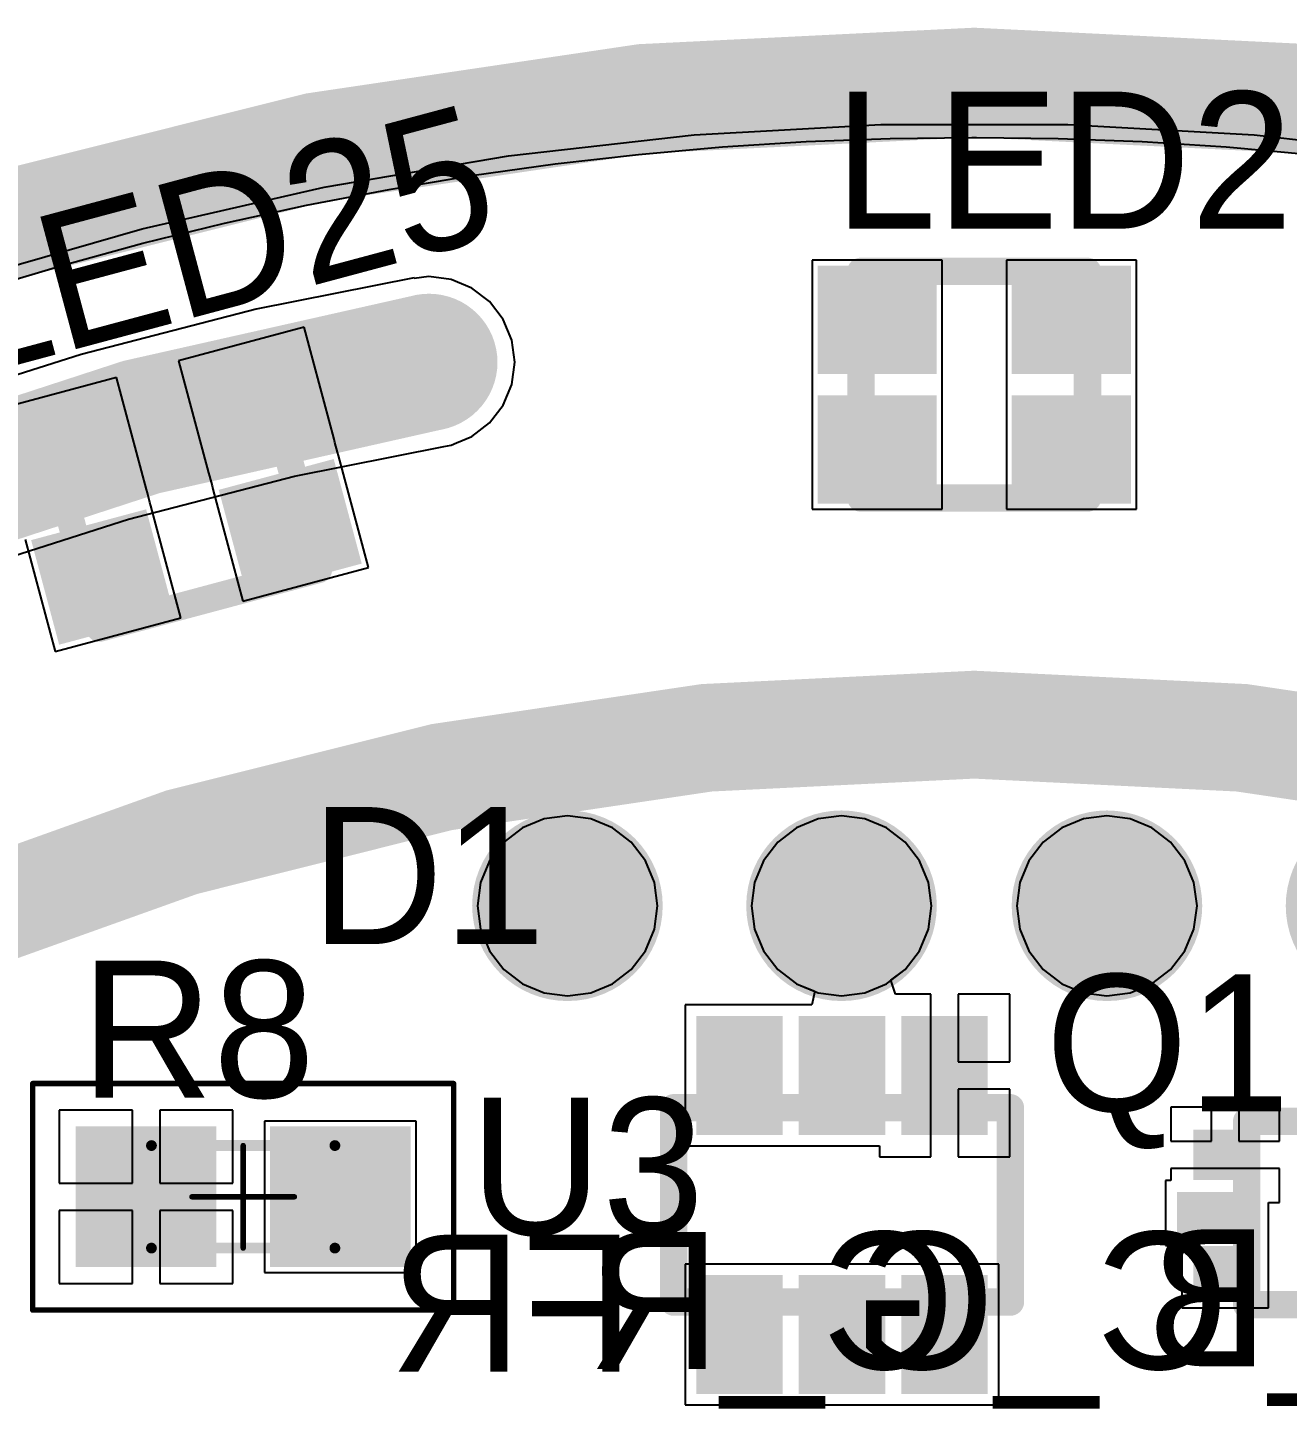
# Model space of a CAD drawing. Header units: millimetres. Extents: x 1.51 to 4.01, y 1.61 to 4.11.
# Drawn here: x 2.415 to 2.874, y 3.605 to 4.11 of the extents above; entities that cross this region are included whole.
import ezdxf

# ---------------------------------------------------------------- set-up
doc = ezdxf.new("R2010")
doc.units = ezdxf.units.MM
doc.header["$MEASUREMENT"] = 0
for name, color, linetype in [('BottomLayer', 5, 'Continuous'), ('BottomOverlay', 54, 'Continuous'), ('BottomSolder', 6, 'Continuous'), ('InternalPlane1', 76, 'Continuous'), ('InternalPlane2', 16, 'Continuous'), ('Mechanical1', 6, 'Continuous'), ('Mechanical13', 56, 'Continuous'), ('Mechanical15', 56, 'Continuous'), ('Mechanical3', 76, 'Continuous'), ('MultiLayer', 9, 'Continuous'), ('PadHoleLayer', 156, 'Continuous'), ('TopLayer', 1, 'Continuous'), ('TopOverlay', 2, 'Continuous'), ('TopPaste', 8, 'Continuous'), ('TopSolder', 216, 'Continuous')]:
    doc.layers.add(name, color=color, linetype=linetype)

# ---------------------------------------------------------------- blocks, each defined once
blk = doc.blocks.new('FRONTLED_PADS_14')
at = {"layer": 'BottomLayer', "const_width": 0.0265748}
for points in [[(-0.0632874, 0, 1), (-0.0367126, 0, 1)], [(0.0367126, 0, 1), (0.0632874, 0, 1)]]:
    blk.add_lwpolyline(points, format="xyb", close=True, dxfattribs=at)
at = {"layer": 'BottomSolder', "const_width": 0.0305748}
for points in [[(-0.0652874, 0, 1), (-0.0347126, 0, 1)], [(0.0347126, 0, 1), (0.0652874, 0, 1)]]:
    blk.add_lwpolyline(points, format="xyb", close=True, dxfattribs=at)
at = {"layer": 'InternalPlane1', "const_width": 0.0347638}
for points in [[(-0.0673819, 0, 1), (-0.0326181, 0, 1)], [(0.0326181, 0, 1), (0.0673819, 0, 1)]]:
    blk.add_lwpolyline(points, format="xyb", close=True, dxfattribs=at)
at = {"layer": 'InternalPlane2', "const_width": 0.0347638}
for points in [[(-0.0673819, 0, 1), (-0.0326181, 0, 1)], [(0.0326181, 0, 1), (0.0673819, 0, 1)]]:
    blk.add_lwpolyline(points, format="xyb", close=True, dxfattribs=at)
at = {"layer": 'MultiLayer', "const_width": 0.0265748}
for points in [[(-0.0632874, 0, 1), (-0.0367126, 0, 1)], [(0.0367126, 0, 1), (0.0632874, 0, 1)]]:
    blk.add_lwpolyline(points, format="xyb", close=True, dxfattribs=at)
at = {"layer": 'PadHoleLayer', "const_width": 0.0147638}
for points in [[(-0.0573819, 0, 1), (-0.0426181, 0, 1)], [(0.0426181, 0, 1), (0.0573819, 0, 1)]]:
    blk.add_lwpolyline(points, format="xyb", close=True, dxfattribs=at)
at = {"layer": 'TopLayer', "const_width": 0.0265748}
for points in [[(-0.0632874, 0, 1), (-0.0367126, 0, 1)], [(0.0367126, 0, 1), (0.0632874, 0, 1)]]:
    blk.add_lwpolyline(points, format="xyb", close=True, dxfattribs=at)
at = {"layer": 'TopSolder', "const_width": 0.0305748}
for points in [[(-0.0652874, 0, 1), (-0.0347126, 0, 1)], [(0.0347126, 0, 1), (0.0652874, 0, 1)]]:
    blk.add_lwpolyline(points, format="xyb", close=True, dxfattribs=at)
blk = doc.blocks.new('FRONTLED_PADS_26')
at = {"layer": 'BottomLayer', "const_width": 0.0265748}
for points in [[(-0.0632874, 0, 1), (-0.0367126, 0, 1)], [(0.0367126, 0, 1), (0.0632874, 0, 1)]]:
    blk.add_lwpolyline(points, format="xyb", close=True, dxfattribs=at)
at = {"layer": 'BottomSolder', "const_width": 0.0305748}
for points in [[(-0.0652874, 0, 1), (-0.0347126, 0, 1)], [(0.0347126, 0, 1), (0.0652874, 0, 1)]]:
    blk.add_lwpolyline(points, format="xyb", close=True, dxfattribs=at)
at = {"layer": 'InternalPlane1', "const_width": 0.0347638}
for points in [[(-0.0673819, 0, 1), (-0.0326181, 0, 1)], [(0.0326181, 0, 1), (0.0673819, 0, 1)]]:
    blk.add_lwpolyline(points, format="xyb", close=True, dxfattribs=at)
at = {"layer": 'InternalPlane2', "const_width": 0.0347638}
for points in [[(-0.0673819, 0, 1), (-0.0326181, 0, 1)], [(0.0326181, 0, 1), (0.0673819, 0, 1)]]:
    blk.add_lwpolyline(points, format="xyb", close=True, dxfattribs=at)
at = {"layer": 'MultiLayer', "const_width": 0.0265748}
for points in [[(-0.0632874, 0, 1), (-0.0367126, 0, 1)], [(0.0367126, 0, 1), (0.0632874, 0, 1)]]:
    blk.add_lwpolyline(points, format="xyb", close=True, dxfattribs=at)
at = {"layer": 'PadHoleLayer', "const_width": 0.0147638}
for points in [[(-0.0573819, 0, 1), (-0.0426181, 0, 1)], [(0.0426181, 0, 1), (0.0573819, 0, 1)]]:
    blk.add_lwpolyline(points, format="xyb", close=True, dxfattribs=at)
at = {"layer": 'TopLayer', "const_width": 0.0265748}
for points in [[(-0.0632874, 0, 1), (-0.0367126, 0, 1)], [(0.0367126, 0, 1), (0.0632874, 0, 1)]]:
    blk.add_lwpolyline(points, format="xyb", close=True, dxfattribs=at)
at = {"layer": 'TopSolder', "const_width": 0.0305748}
for points in [[(-0.0652874, 0, 1), (-0.0347126, 0, 1)], [(0.0347126, 0, 1), (0.0652874, 0, 1)]]:
    blk.add_lwpolyline(points, format="xyb", close=True, dxfattribs=at)
blk = doc.blocks.new('LTSN_N213EGBW_28')
at = {"layer": 'Mechanical13', "const_width": 0.01}
for points in [[(-0.0413386, -0.0413386), (-0.0413386, 0.0413386)], [(0.0413386, 0.0413386), (-0.0413386, 0.0413386)], [(0.0413386, -0.0413386), (0.0413386, 0.0413386)], [(0.0413386, -0.0413386), (-0.0413386, -0.0413386)]]:
    blk.add_lwpolyline(points, dxfattribs=at)
at = {"layer": 'Mechanical13', "const_width": 0.005}
for points in [[(-0.0438386, 0.0413386, 1), (-0.0388386, 0.0413386, 1)], [(-0.0438386, 0.0413386, 1), (-0.0388386, 0.0413386, 1)], [(0.0388386, 0.0413386, 1), (0.0438386, 0.0413386, 1)], [(0.0388386, 0.0413386, 1), (0.0438386, 0.0413386, 1)], [(-0.0438386, -0.0413386, 1), (-0.0388386, -0.0413386, 1)], [(-0.0438386, -0.0413386, 1), (-0.0388386, -0.0413386, 1)], [(0.0388386, -0.0413386, 1), (0.0438386, -0.0413386, 1)], [(0.0388386, -0.0413386, 1), (0.0438386, -0.0413386, 1)]]:
    blk.add_lwpolyline(points, format="xyb", close=True, dxfattribs=at)
at = {"layer": 'TopLayer'}
for points in [[(-0.03937, 0.0177166), (-0.007874, 0.0177166), (-0.03937, 0.0531496), (-0.007874, 0.0531496)], [(0.03937, 0.0531496), (0.007874, 0.0531496), (0.03937, 0.0177166), (0.007874, 0.0177166)], [(-0.007874, -0.0177166), (-0.03937, -0.0177166), (-0.007874, -0.0531496), (-0.03937, -0.0531496)], [(0.03937, -0.0177166), (0.007874, -0.0177166), (0.03937, -0.0531496), (0.007874, -0.0531496)]]:
    blk.add_solid(points, dxfattribs=at)
at = {"layer": 'TopPaste'}
for points in [[(-0.03937, 0.0177166), (-0.007874, 0.0177166), (-0.03937, 0.0531496), (-0.007874, 0.0531496)], [(0.03937, 0.0531496), (0.007874, 0.0531496), (0.03937, 0.0177166), (0.007874, 0.0177166)], [(-0.007874, -0.0177166), (-0.03937, -0.0177166), (-0.007874, -0.0531496), (-0.03937, -0.0531496)], [(0.03937, -0.0177166), (0.007874, -0.0177166), (0.03937, -0.0531496), (0.007874, -0.0531496)]]:
    blk.add_solid(points, dxfattribs=at)
at = {"layer": 'TopSolder'}
for points in [[(-0.04337, 0.0137166), (-0.003874, 0.0137166), (-0.04337, 0.0571496), (-0.003874, 0.0571496)], [(0.04337, 0.0571496), (0.003874, 0.0571496), (0.04337, 0.0137166), (0.003874, 0.0137166)], [(-0.003874, -0.0137166), (-0.04337, -0.0137166), (-0.003874, -0.0571496), (-0.04337, -0.0571496)], [(0.04337, -0.0137166), (0.003874, -0.0137166), (0.04337, -0.0571496), (0.003874, -0.0571496)]]:
    blk.add_solid(points, dxfattribs=at)
blk = doc.blocks.new('LTSN_N213EGBW_51')
at = {"layer": 'Mechanical13', "const_width": 0.01}
for points in [[(-0.0413386, -0.0413386), (-0.0413386, 0.0413386)], [(-0.0413386, 0.0413386), (0.0413386, 0.0413386)], [(0.0413386, -0.0413386), (0.0413386, 0.0413386)], [(-0.0413386, -0.0413386), (0.0413386, -0.0413386)]]:
    blk.add_lwpolyline(points, dxfattribs=at)
at = {"layer": 'Mechanical13', "const_width": 0.005}
for points in [[(-0.0438386, 0.0413386, 1), (-0.0388386, 0.0413386, 1)], [(-0.0438386, 0.0413386, 1), (-0.0388386, 0.0413386, 1)], [(0.0388386, 0.0413386, 1), (0.0438386, 0.0413386, 1)], [(0.0388386, 0.0413386, 1), (0.0438386, 0.0413386, 1)], [(-0.0438386, -0.0413386, 1), (-0.0388386, -0.0413386, 1)], [(-0.0438386, -0.0413386, 1), (-0.0388386, -0.0413386, 1)], [(0.0388386, -0.0413386, 1), (0.0438386, -0.0413386, 1)], [(0.0388386, -0.0413386, 1), (0.0438386, -0.0413386, 1)]]:
    blk.add_lwpolyline(points, format="xyb", close=True, dxfattribs=at)
at = {"layer": 'TopLayer'}
for points in [[(-0.03937, 0.0177166), (-0.007874, 0.0177166), (-0.03937, 0.0531496), (-0.007874, 0.0531496)], [(0.03937, 0.0531496), (0.007874, 0.0531496), (0.03937, 0.0177166), (0.007874, 0.0177166)], [(-0.007874, -0.0177166), (-0.03937, -0.0177166), (-0.007874, -0.0531496), (-0.03937, -0.0531496)], [(0.03937, -0.0177166), (0.007874, -0.0177166), (0.03937, -0.0531496), (0.007874, -0.0531496)]]:
    blk.add_solid(points, dxfattribs=at)
at = {"layer": 'TopPaste'}
for points in [[(-0.03937, 0.0177166), (-0.007874, 0.0177166), (-0.03937, 0.0531496), (-0.007874, 0.0531496)], [(0.03937, 0.0531496), (0.007874, 0.0531496), (0.03937, 0.0177166), (0.007874, 0.0177166)], [(-0.007874, -0.0177166), (-0.03937, -0.0177166), (-0.007874, -0.0531496), (-0.03937, -0.0531496)], [(0.03937, -0.0177166), (0.007874, -0.0177166), (0.03937, -0.0531496), (0.007874, -0.0531496)]]:
    blk.add_solid(points, dxfattribs=at)
at = {"layer": 'TopSolder'}
for points in [[(-0.04337, 0.0137166), (-0.003874, 0.0137166), (-0.04337, 0.0571496), (-0.003874, 0.0571496)], [(0.04337, 0.0571496), (0.003874, 0.0571496), (0.04337, 0.0137166), (0.003874, 0.0137166)], [(-0.003874, -0.0137166), (-0.04337, -0.0137166), (-0.003874, -0.0571496), (-0.04337, -0.0571496)], [(0.04337, -0.0137166), (0.003874, -0.0137166), (0.04337, -0.0571496), (0.003874, -0.0571496)]]:
    blk.add_solid(points, dxfattribs=at)
blk = doc.blocks.new('SOT666_52')
at = {"layer": 'Mechanical13', "const_width": 0.01}
for points in [[(-0.0255906, 0.0334646), (0.0255906, 0.0334646)], [(-0.0255906, -0.0334646), (-0.0255906, 0.0334646)], [(0.0255906, -0.0334646), (0.0255906, 0.0334646)], [(-0.0255906, -0.0334646), (0.0255906, -0.0334646)]]:
    blk.add_lwpolyline(points, dxfattribs=at)
at = {"layer": 'Mechanical13', "const_width": 0.005}
for points in [[(-0.0280906, 0.0334646, 1), (-0.0230906, 0.0334646, 1)], [(-0.0280906, 0.0334646, 1), (-0.0230906, 0.0334646, 1)], [(0.0230906, 0.0334646, 1), (0.0280906, 0.0334646, 1)], [(0.0230906, 0.0334646, 1), (0.0280906, 0.0334646, 1)], [(-0.0280906, -0.0334646, 1), (-0.0230906, -0.0334646, 1)], [(-0.0280906, -0.0334646, 1), (-0.0230906, -0.0334646, 1)], [(0.0230906, -0.0334646, 1), (0.0280906, -0.0334646, 1)], [(0.0230906, -0.0334646, 1), (0.0280906, -0.0334646, 1)]]:
    blk.add_lwpolyline(points, format="xyb", close=True, dxfattribs=at)
at = {"layer": 'TopLayer'}
for points in [[(-0.0433071, 0.0137992), (-0.0236221, 0.0137992), (-0.0433071, 0.028563), (-0.0236221, 0.028563)], [(0.0433071, 0.028563), (0.0236221, 0.028563), (0.0433071, 0.0137992), (0.0236221, 0.0137992)], [(-0.0492126, -0.0059055), (-0.023622, -0.0059055), (-0.0492126, 0.0059055), (-0.023622, 0.0059055)], [(0.0492126, 0.0059055), (0.023622, 0.0059055), (0.0492126, -0.0059055), (0.023622, -0.0059055)], [(-0.0433071, -0.028563), (-0.0236221, -0.028563), (-0.0433071, -0.0137992), (-0.0236221, -0.0137992)], [(0.0433071, -0.0137992), (0.0236221, -0.0137992), (0.0433071, -0.028563), (0.0236221, -0.028563)]]:
    blk.add_solid(points, dxfattribs=at)
at = {"layer": 'TopPaste'}
for points in [[(-0.0433071, 0.0137992), (-0.0236221, 0.0137992), (-0.0433071, 0.028563), (-0.0236221, 0.028563)], [(0.0433071, 0.028563), (0.0236221, 0.028563), (0.0433071, 0.0137992), (0.0236221, 0.0137992)], [(-0.0492126, -0.0059055), (-0.023622, -0.0059055), (-0.0492126, 0.0059055), (-0.023622, 0.0059055)], [(0.0492126, 0.0059055), (0.023622, 0.0059055), (0.0492126, -0.0059055), (0.023622, -0.0059055)], [(-0.0433071, -0.028563), (-0.0236221, -0.028563), (-0.0433071, -0.0137992), (-0.0236221, -0.0137992)], [(0.0433071, -0.0137992), (0.0236221, -0.0137992), (0.0433071, -0.028563), (0.0236221, -0.028563)]]:
    blk.add_solid(points, dxfattribs=at)
at = {"layer": 'TopSolder'}
for points in [[(-0.0451071, 0.0119992), (-0.0218221, 0.0119992), (-0.0451071, 0.030363), (-0.0218221, 0.030363)], [(0.0451071, 0.030363), (0.0218221, 0.030363), (0.0451071, 0.0119992), (0.0218221, 0.0119992)], [(-0.0510126, -0.0077055), (-0.021822, -0.0077055), (-0.0510126, 0.0077055), (-0.021822, 0.0077055)], [(0.0510126, 0.0077055), (0.021822, 0.0077055), (0.0510126, -0.0077055), (0.021822, -0.0077055)], [(-0.0451071, -0.030363), (-0.0218221, -0.030363), (-0.0451071, -0.0119992), (-0.0218221, -0.0119992)], [(0.0451071, -0.0119992), (0.0218221, -0.0119992), (0.0451071, -0.030363), (0.0218221, -0.030363)]]:
    blk.add_solid(points, dxfattribs=at)
blk = doc.blocks.new('SOT23_6_54')
at = {"layer": 'Mechanical13', "const_width": 0.01}
for points in [[(-0.0614173, -0.0354331), (-0.0614173, 0.0354331)], [(-0.0614173, 0.0354331), (0.0614173, 0.0354331)], [(0.0614173, -0.0354331), (0.0614173, 0.0354331)], [(-0.0614173, -0.0354331), (0.0614173, -0.0354331)]]:
    blk.add_lwpolyline(points, dxfattribs=at)
at = {"layer": 'Mechanical13', "const_width": 0.005}
for points in [[(-0.0639173, 0.0354331, 1), (-0.0589173, 0.0354331, 1)], [(-0.0639173, 0.0354331, 1), (-0.0589173, 0.0354331, 1)], [(0.0589173, 0.0354331, 1), (0.0639173, 0.0354331, 1)], [(0.0589173, 0.0354331, 1), (0.0639173, 0.0354331, 1)], [(-0.0639173, -0.0354331, 1), (-0.0589173, -0.0354331, 1)], [(-0.0639173, -0.0354331, 1), (-0.0589173, -0.0354331, 1)], [(0.0589173, -0.0354331, 1), (0.0639173, -0.0354331, 1)], [(0.0589173, -0.0354331, 1), (0.0639173, -0.0354331, 1)]]:
    blk.add_lwpolyline(points, format="xyb", close=True, dxfattribs=at)
at = {"layer": 'TopLayer'}
for points in [[(-0.0511811, 0.0275591), (-0.0236221, 0.0275591), (-0.0511811, 0.0669291), (-0.0236221, 0.0669291)], [(-0.0137795, 0.0275591), (0.0137795, 0.0275591), (-0.0137795, 0.0669291), (0.0137795, 0.0669291)], [(0.0236221, 0.0275591), (0.0511811, 0.0275591), (0.0236221, 0.0669291), (0.0511811, 0.0669291)], [(-0.0511811, -0.0669291), (-0.0236221, -0.0669291), (-0.0511811, -0.0275591), (-0.0236221, -0.0275591)], [(-0.0137795, -0.0669291), (0.0137795, -0.0669291), (-0.0137795, -0.0275591), (0.0137795, -0.0275591)], [(0.0236221, -0.0669291), (0.0511811, -0.0669291), (0.0236221, -0.0275591), (0.0511811, -0.0275591)]]:
    blk.add_solid(points, dxfattribs=at)
at = {"layer": 'TopPaste'}
for points in [[(-0.0511811, 0.0275591), (-0.0236221, 0.0275591), (-0.0511811, 0.0669291), (-0.0236221, 0.0669291)], [(-0.0137795, 0.0275591), (0.0137795, 0.0275591), (-0.0137795, 0.0669291), (0.0137795, 0.0669291)], [(0.0236221, 0.0275591), (0.0511811, 0.0275591), (0.0236221, 0.0669291), (0.0511811, 0.0669291)], [(-0.0511811, -0.0669291), (-0.0236221, -0.0669291), (-0.0511811, -0.0275591), (-0.0236221, -0.0275591)], [(-0.0137795, -0.0669291), (0.0137795, -0.0669291), (-0.0137795, -0.0275591), (0.0137795, -0.0275591)], [(0.0236221, -0.0669291), (0.0511811, -0.0669291), (0.0236221, -0.0275591), (0.0511811, -0.0275591)]]:
    blk.add_solid(points, dxfattribs=at)
at = {"layer": 'TopSolder'}
for points in [[(-0.0531811, 0.0255591), (-0.0216221, 0.0255591), (-0.0531811, 0.0689291), (-0.0216221, 0.0689291)], [(-0.0157795, 0.0255591), (0.0157795, 0.0255591), (-0.0157795, 0.0689291), (0.0157795, 0.0689291)], [(0.0216221, 0.0255591), (0.0531811, 0.0255591), (0.0216221, 0.0689291), (0.0531811, 0.0689291)], [(-0.0531811, -0.0689291), (-0.0216221, -0.0689291), (-0.0531811, -0.0255591), (-0.0216221, -0.0255591)], [(-0.0157795, -0.0689291), (0.0157795, -0.0689291), (-0.0157795, -0.0255591), (0.0157795, -0.0255591)], [(0.0216221, -0.0689291), (0.0531811, -0.0689291), (0.0216221, -0.0255591), (0.0531811, -0.0255591)]]:
    blk.add_solid(points, dxfattribs=at)
blk = doc.blocks.new('RESC0603_1608__M_58')
at = {"layer": 'Mechanical13', "const_width": 0.003937}
for points in [[(-0.0334645, 0.0187008), (0.0334646, 0.0187008)], [(-0.0334645, -0.0187007), (-0.0334645, 0.0187008)], [(0.0334646, -0.0187007), (0.0334646, 0.0187008)], [(-0.0334645, -0.0187007), (0.0334646, -0.0187007)]]:
    blk.add_lwpolyline(points, dxfattribs=at)
at = {"layer": 'Mechanical13', "const_width": 0.0019685}
for points in [[(-0.0344487, 0.0187008, 1), (-0.0324803, 0.0187008, 1)], [(-0.0344487, 0.0187008, 1), (-0.0324803, 0.0187008, 1)], [(0.0324804, 0.0187008, 1), (0.0344488, 0.0187008, 1)], [(0.0324804, 0.0187008, 1), (0.0344488, 0.0187008, 1)], [(-0.0344487, -0.0187007, 1), (-0.0324803, -0.0187007, 1)], [(-0.0344487, -0.0187007, 1), (-0.0324803, -0.0187007, 1)], [(0.0324804, -0.0187007, 1), (0.0344488, -0.0187007, 1)], [(0.0324804, -0.0187007, 1), (0.0344488, -0.0187007, 1)]]:
    blk.add_lwpolyline(points, format="xyb", close=True, dxfattribs=at)
at = {"layer": 'Mechanical15', "const_width": 0.0019685}
for points in [[(-0.0767716, 0.0413386), (0.0767717, 0.0413386)], [(-0.0767716, -0.0413385), (-0.0767716, 0.0413386)], [(0.0767717, -0.0413385), (0.0767717, 0.0413386)], [(1e-07, -0.0187007), (1e-07, 0.0187008)], [(-0.0187007, 1e-07), (0.0187009, 1e-07)], [(-0.0767716, -0.0413385), (0.0767717, -0.0413385)]]:
    blk.add_lwpolyline(points, dxfattribs=at)
at = {"layer": 'Mechanical15', "const_width": 0.0009842}
for points in [[(-0.0772637, 0.0413386, 1), (-0.0762795, 0.0413386, 1)], [(-0.0772637, 0.0413386, 1), (-0.0762795, 0.0413386, 1)], [(0.0762796, 0.0413386, 1), (0.0772638, 0.0413386, 1)], [(0.0762796, 0.0413386, 1), (0.0772638, 0.0413386, 1)], [(-0.000492, 0.0187008, 1), (0.0004922, 0.0187008, 1)], [(-0.0191928, 1e-07, 1), (-0.0182086, 1e-07, 1)], [(0.0182088, 1e-07, 1), (0.019193, 1e-07, 1)], [(-0.000492, -0.0187007, 1), (0.0004922, -0.0187007, 1)], [(-0.0772637, -0.0413385, 1), (-0.0762795, -0.0413385, 1)], [(-0.0772637, -0.0413385, 1), (-0.0762795, -0.0413385, 1)], [(0.0762796, -0.0413385, 1), (0.0772638, -0.0413385, 1)], [(0.0762796, -0.0413385, 1), (0.0772638, -0.0413385, 1)]]:
    blk.add_lwpolyline(points, format="xyb", close=True, dxfattribs=at)
at = {"layer": 'TopLayer'}
for points in [[(-0.0137795, -0.0216534), (-0.0137795, 0.0216536), (-0.0570865, -0.0216534), (-0.0570865, 0.0216536)], [(0.0570866, -0.0216534), (0.0570866, 0.0216536), (0.0137796, -0.0216534), (0.0137796, 0.0216536)]]:
    blk.add_solid(points, dxfattribs=at)
at = {"layer": 'TopPaste'}
for points in [[(-0.0137795, -0.0216534), (-0.0137795, 0.0216536), (-0.0570865, -0.0216534), (-0.0570865, 0.0216536)], [(0.0570866, -0.0216534), (0.0570866, 0.0216536), (0.0137796, -0.0216534), (0.0137796, 0.0216536)]]:
    blk.add_solid(points, dxfattribs=at)
at = {"layer": 'TopSolder'}
for points in [[(-0.0097795, -0.0256534), (-0.0097795, 0.0256536), (-0.0610865, -0.0256534), (-0.0610865, 0.0256536)], [(0.0610866, -0.0256534), (0.0610866, 0.0256536), (0.0097796, -0.0256534), (0.0097796, 0.0256536)]]:
    blk.add_solid(points, dxfattribs=at)

msp = doc.modelspace()

# ---------------------------------------------------------------- linework, layer by layer
at = {"layer": 'BottomLayer'}
for p, q in [((2.5900851, 4.0635645), (2.6578366, 4.0711982)), ((2.6578366, 4.0711982), (2.725909, 4.0750211)), ((2.725909, 4.0750211), (2.7940908, 4.0750211)), ((2.7940908, 4.0750211), (2.8621633, 4.0711982)), ((2.8621633, 4.0711982), (2.9299148, 4.0635645)), ((2.5228675, 4.0521437), (2.5900851, 4.0635645)), ((2.4563982, 4.0369725), (2.5228675, 4.0521437)), ((2.3908811, 4.0180974), (2.4563982, 4.0369725)), ((2.5556249, 4.0190689), (2.4980634, 4.0076192)), ((2.5556684, 4.0188221), (2.5556249, 4.0190689)), ((2.5610566, 4.0195315), (2.5556684, 4.0188221)), ((2.5691492, 4.0184661), (2.5610566, 4.0195315)), ((2.5766904, 4.0153424), (2.5691492, 4.0184661)), ((2.5831661, 4.0103735), (2.5766904, 4.0153424)), ((2.4980634, 4.0076192), (2.434128, 3.9911269)), ((2.588135, 4.0038978), (2.5831661, 4.0103735)), ((2.5912587, 3.9963566), (2.588135, 4.0038978)), ((2.5923241, 3.988264), (2.5912587, 3.9963566)), ((2.434128, 3.9911269), (2.3712178, 3.9710756)), ((2.5912587, 3.9801714), (2.5923241, 3.988264)), ((2.588135, 3.9726302), (2.5912587, 3.9801714)), ((2.5831661, 3.9661545), (2.588135, 3.9726302)), ((2.5766904, 3.9611856), (2.5831661, 3.9661545)), ((2.5710904, 3.958866), (2.5766904, 3.9611856)), ((2.5119764, 3.9466623), (2.5664803, 3.9575037)), ((2.5664803, 3.9575037), (2.5664804, 3.9575035)), ((2.5664804, 3.9575035), (2.5691492, 3.9580618)), ((2.5691492, 3.9580618), (2.5710904, 3.958866)), ((2.451437, 3.9310459), (2.5119764, 3.9466623)), ((2.3918684, 3.9120597), (2.451437, 3.9310459)), ((2.6030711, 3.8217364), (2.5951468, 3.818454)), ((2.6115748, 3.8228559), (2.6030711, 3.8217364)), ((2.6200785, 3.8217364), (2.6115748, 3.8228559)), ((2.6280028, 3.818454), (2.6200785, 3.8217364)), ((2.7030711, 3.8217364), (2.6951468, 3.818454)), ((2.7115748, 3.8228559), (2.7030711, 3.8217364)), ((2.7200785, 3.8217364), (2.7115748, 3.8228559)), ((2.7280028, 3.818454), (2.7200785, 3.8217364)), ((2.7999215, 3.8217364), (2.7919972, 3.818454)), ((2.8084252, 3.8228559), (2.7999215, 3.8217364)), ((2.8169289, 3.8217364), (2.8084252, 3.8228559)), ((2.8248532, 3.818454), (2.8169289, 3.8217364)), ((2.5951468, 3.818454), (2.5883422, 3.8132326)), ((2.6348074, 3.8132326), (2.6280028, 3.818454)), ((2.6951468, 3.818454), (2.6883422, 3.8132326)), ((2.7348074, 3.8132326), (2.7280028, 3.818454)), ((2.7919972, 3.818454), (2.7851926, 3.8132326)), ((2.8316578, 3.8132326), (2.8248532, 3.818454)), ((2.5883422, 3.8132326), (2.5831208, 3.806428)), ((2.6400288, 3.806428), (2.6348074, 3.8132326)), ((2.6883422, 3.8132326), (2.6831208, 3.806428)), ((2.7400288, 3.806428), (2.7348074, 3.8132326)), ((2.7851926, 3.8132326), (2.7799712, 3.806428)), ((2.8368792, 3.806428), (2.8316578, 3.8132326)), ((2.5831208, 3.806428), (2.5798384, 3.7985037)), ((2.6433112, 3.7985037), (2.6400288, 3.806428)), ((2.6831208, 3.806428), (2.6798384, 3.7985037)), ((2.7433112, 3.7985037), (2.7400288, 3.806428)), ((2.7799712, 3.806428), (2.7766888, 3.7985037)), ((2.8401616, 3.7985037), (2.8368792, 3.806428)), ((2.5798384, 3.7985037), (2.5787189, 3.79)), ((2.6444307, 3.79), (2.6433112, 3.7985037)), ((2.6798384, 3.7985037), (2.6787189, 3.79)), ((2.7444307, 3.79), (2.7433112, 3.7985037)), ((2.7766888, 3.7985037), (2.7755693, 3.79)), ((2.8412811, 3.79), (2.8401616, 3.7985037)), ((2.5787189, 3.79), (2.5798384, 3.7814963)), ((2.6433112, 3.7814963), (2.6444307, 3.79)), ((2.6787189, 3.79), (2.6798384, 3.7814963)), ((2.7433112, 3.7814963), (2.7444307, 3.79)), ((2.7755693, 3.79), (2.7766888, 3.7814963)), ((2.8401616, 3.7814963), (2.8412811, 3.79)), ((2.5798384, 3.7814963), (2.5831208, 3.773572)), ((2.6400288, 3.773572), (2.6433112, 3.7814963)), ((2.6798384, 3.7814963), (2.6831208, 3.773572)), ((2.7400288, 3.773572), (2.7433112, 3.7814963)), ((2.7766888, 3.7814963), (2.7799712, 3.773572)), ((2.8368792, 3.773572), (2.8401616, 3.7814963)), ((2.5831208, 3.773572), (2.5883422, 3.7667674)), ((2.6348074, 3.7667674), (2.6400288, 3.773572)), ((2.6831208, 3.773572), (2.6883422, 3.7667674)), ((2.7348074, 3.7667674), (2.7400288, 3.773572)), ((2.7799712, 3.773572), (2.7851926, 3.7667674)), ((2.8316578, 3.7667674), (2.8368792, 3.773572)), ((2.5883422, 3.7667674), (2.5951468, 3.761546)), ((2.6280028, 3.761546), (2.6348074, 3.7667674)), ((2.6883422, 3.7667674), (2.6951468, 3.761546)), ((2.7280028, 3.761546), (2.7348074, 3.7667674)), ((2.7851926, 3.7667674), (2.7919972, 3.761546)), ((2.8248532, 3.761546), (2.8316578, 3.7667674)), ((2.5951468, 3.761546), (2.6030711, 3.7582636)), ((2.6030711, 3.7582636), (2.6115748, 3.7571441)), ((2.6115748, 3.7571441), (2.6200785, 3.7582636)), ((2.6200785, 3.7582636), (2.6280028, 3.761546)), ((2.6951468, 3.761546), (2.7030711, 3.7582636)), ((2.7030711, 3.7582636), (2.7115748, 3.7571441)), ((2.7115748, 3.7571441), (2.7200785, 3.7582636)), ((2.7200785, 3.7582636), (2.7280028, 3.761546)), ((2.7919972, 3.761546), (2.7999215, 3.7582636)), ((2.7999215, 3.7582636), (2.8084252, 3.7571441)), ((2.8084252, 3.7571441), (2.8169289, 3.7582636)), ((2.8169289, 3.7582636), (2.8248532, 3.761546))]:
    msp.add_line(p, q, dxfattribs=at)
at = {"layer": 'BottomLayer', "const_width": 0.05}
msp.add_lwpolyline([(1.631736, 3.0589434, -0.3152987888790466), (2.5610566, 3.988264)], format="xyb", dxfattribs=at)
at = {"layer": 'BottomLayer', "const_width": 0.025}
msp.add_lwpolyline([(2.5485566, 3.988264, 1), (2.5735566, 3.988264, 1)], format="xyb", close=True, dxfattribs=at)
at = {"layer": 'InternalPlane1'}
for p, q in [((2.6375548, 4.0641024), (2.6680972, 4.0668178)), ((2.6680972, 4.0668178), (2.6986987, 4.0687587)), ((2.6986987, 4.0687587), (2.7293395, 4.0699237)), ((2.7293395, 4.0699237), (2.7591554, 4.0703014)), ((2.7591554, 4.0703014), (2.76, 4.0702182)), ((2.76, 4.0702182), (2.7608446, 4.0703014)), ((2.7608446, 4.0703014), (2.7906605, 4.0699237)), ((2.7906605, 4.0699237), (2.8213013, 4.0687587)), ((2.8213013, 4.0687587), (2.8519028, 4.0668178)), ((2.8519028, 4.0668178), (2.8824452, 4.0641024)), ((2.6070909, 4.0606141), (2.6375548, 4.0641024)), ((2.546477, 4.0513284), (2.5767251, 4.0563552)), ((2.5767251, 4.0563552), (2.6070909, 4.0606141)), ((2.516366, 4.0455369), (2.546477, 4.0513284)), ((2.4864113, 4.0389846), (2.516366, 4.0455369)), ((2.4566322, 4.0316755), (2.4864113, 4.0389846)), ((2.4270478, 4.0236143), (2.4566322, 4.0316755)), ((2.3976772, 4.0148063), (2.4270478, 4.0236143))]:
    msp.add_line(p, q, dxfattribs=at)
at = {"layer": 'InternalPlane1', "const_width": 0.04}
for points in [[(1.529685, 2.86, -0.414213562372877), (2.76, 4.090315)], [(2.76, 4.090315, -0.414213562372877), (3.990315, 2.86)]]:
    msp.add_lwpolyline(points, format="xyb", dxfattribs=at)
at = {"layer": 'InternalPlane1', "const_width": 0.02}
msp.add_lwpolyline([(2.75, 4.090315, 1), (2.77, 4.090315, 1)], format="xyb", close=True, dxfattribs=at)
msp.add_lwpolyline([(2.75, 4.090315, 1), (2.77, 4.090315, 1)], format="xyb", close=True, dxfattribs=at)
at = {"layer": 'InternalPlane2'}
for p, q in [((2.6375548, 4.0641024), (2.6680972, 4.0668178)), ((2.6680972, 4.0668178), (2.6986987, 4.0687587)), ((2.6986987, 4.0687587), (2.7293395, 4.0699237)), ((2.7293395, 4.0699237), (2.7591554, 4.0703014)), ((2.7591554, 4.0703014), (2.76, 4.0702182)), ((2.76, 4.0702182), (2.7608446, 4.0703014)), ((2.7608446, 4.0703014), (2.7906605, 4.0699237)), ((2.7906605, 4.0699237), (2.8213013, 4.0687587)), ((2.8213013, 4.0687587), (2.8519028, 4.0668178)), ((2.8519028, 4.0668178), (2.8824452, 4.0641024)), ((2.6070909, 4.0606141), (2.6375548, 4.0641024)), ((2.546477, 4.0513284), (2.5767251, 4.0563552)), ((2.5767251, 4.0563552), (2.6070909, 4.0606141)), ((2.516366, 4.0455369), (2.546477, 4.0513284)), ((2.4864113, 4.0389846), (2.516366, 4.0455369)), ((2.4566322, 4.0316755), (2.4864113, 4.0389846)), ((2.4270478, 4.0236143), (2.4566322, 4.0316755)), ((2.3976772, 4.0148063), (2.4270478, 4.0236143))]:
    msp.add_line(p, q, dxfattribs=at)
at = {"layer": 'InternalPlane2', "const_width": 0.04}
for points in [[(1.529685, 2.86, -0.414213562372877), (2.76, 4.090315)], [(2.76, 4.090315, -0.414213562372877), (3.990315, 2.86)]]:
    msp.add_lwpolyline(points, format="xyb", dxfattribs=at)
at = {"layer": 'InternalPlane2', "const_width": 0.02}
msp.add_lwpolyline([(2.75, 4.090315, 1), (2.77, 4.090315, 1)], format="xyb", close=True, dxfattribs=at)
msp.add_lwpolyline([(2.75, 4.090315, 1), (2.77, 4.090315, 1)], format="xyb", close=True, dxfattribs=at)
at = {"layer": 'Mechanical1', "const_width": 0.01}
msp.add_lwpolyline([(3.990315, 2.86, 1), (1.529685, 2.86, 1)], format="xyb", close=True, dxfattribs=at)
at = {"layer": 'Mechanical3', "const_width": 0.0393701}
msp.add_lwpolyline([(3.756063, 2.86, 1), (1.763937, 2.86, 1)], format="xyb", close=True, dxfattribs=at)
at = {"layer": 'TopLayer'}
for p, q in [((2.5900851, 4.0635645), (2.6578366, 4.0711982)), ((2.6578366, 4.0711982), (2.725909, 4.0750211)), ((2.725909, 4.0750211), (2.7940908, 4.0750211)), ((2.7940908, 4.0750211), (2.8621633, 4.0711982)), ((2.8621633, 4.0711982), (2.9299148, 4.0635645)), ((2.5228675, 4.0521437), (2.5900851, 4.0635645)), ((2.4563982, 4.0369725), (2.5228675, 4.0521437)), ((2.3908811, 4.0180974), (2.4563982, 4.0369725)), ((2.7482834, 4.0254487), (2.7008504, 4.0254487)), ((2.7008504, 4.0254487), (2.7008504, 3.9832048)), ((2.7482834, 3.9832048), (2.7482834, 4.0254487)), ((2.8191496, 4.0254487), (2.7717166, 4.0254487)), ((2.7717166, 4.0254487), (2.7717166, 3.9832048)), ((2.8191496, 3.9832048), (2.8191496, 4.0254487)), ((2.5154938, 4.0010461), (2.469677, 3.9887696)), ((2.5264274, 3.9602416), (2.5154938, 4.0010461)), ((2.469677, 3.9887696), (2.4806105, 3.9479651)), ((2.4470423, 3.9827045), (2.4012255, 3.970428)), ((2.4579759, 3.9419), (2.4470423, 3.9827045)), ((2.7008504, 3.9832048), (2.7008503, 3.9819527)), ((2.7008503, 3.9819527), (2.7008503, 3.9782047)), ((2.7482835, 3.9819527), (2.7482834, 3.9832048)), ((2.7482835, 3.9782047), (2.7482835, 3.9819527)), ((2.7717166, 3.9832048), (2.7717165, 3.9819527)), ((2.7717165, 3.9819527), (2.7717165, 3.9782047)), ((2.8191497, 3.9819527), (2.8191496, 3.9832048)), ((2.8191497, 3.9782047), (2.8191497, 3.9819527)), ((2.7008503, 3.9782047), (2.7008504, 3.9769526)), ((2.7008504, 3.9769526), (2.7008504, 3.9347087)), ((2.7482834, 3.9769526), (2.7482835, 3.9782047)), ((2.7482834, 3.9347087), (2.7482834, 3.9769526)), ((2.7717165, 3.9782047), (2.7717166, 3.9769526)), ((2.7717166, 3.9769526), (2.7717166, 3.9347087)), ((2.8191496, 3.9769526), (2.8191497, 3.9782047)), ((2.8191496, 3.9347087), (2.8191496, 3.9769526)), ((2.5267515, 3.9590322), (2.5264274, 3.9602416)), ((2.5277216, 3.9554119), (2.5267515, 3.9590322)), ((2.5280455, 3.9542025), (2.5277216, 3.9554119)), ((2.5389791, 3.913398), (2.5280455, 3.9542025)), ((2.4806105, 3.9479651), (2.4809345, 3.9467557)), ((2.4809345, 3.9467557), (2.4819046, 3.9431354)), ((2.4583, 3.9406906), (2.4579759, 3.9419)), ((2.4592701, 3.9370703), (2.4583, 3.9406906)), ((2.4819046, 3.9431354), (2.4822287, 3.941926)), ((2.4822287, 3.941926), (2.4931623, 3.9011215)), ((2.459594, 3.9358609), (2.4592701, 3.9370703)), ((2.4705276, 3.8950564), (2.459594, 3.9358609)), ((2.7008504, 3.9347087), (2.7482834, 3.9347087)), ((2.7717166, 3.9347087), (2.8191496, 3.9347087)), ((2.4137772, 3.9235844), (2.4247108, 3.8827799)), ((2.4931623, 3.9011215), (2.5389791, 3.913398)), ((2.4247108, 3.8827799), (2.4705276, 3.8950564)), ((2.6030711, 3.8217364), (2.5951468, 3.818454)), ((2.6115748, 3.8228559), (2.6030711, 3.8217364)), ((2.6200785, 3.8217364), (2.6115748, 3.8228559)), ((2.6280028, 3.818454), (2.6200785, 3.8217364)), ((2.7030711, 3.8217364), (2.6951468, 3.818454)), ((2.7115748, 3.8228559), (2.7030711, 3.8217364)), ((2.7200785, 3.8217364), (2.7115748, 3.8228559)), ((2.7280028, 3.818454), (2.7200785, 3.8217364)), ((2.7999215, 3.8217364), (2.7919972, 3.818454)), ((2.8084252, 3.8228559), (2.7999215, 3.8217364)), ((2.8169289, 3.8217364), (2.8084252, 3.8228559)), ((2.8248532, 3.818454), (2.8169289, 3.8217364)), ((2.5951468, 3.818454), (2.5883422, 3.8132326)), ((2.6348074, 3.8132326), (2.6280028, 3.818454)), ((2.6951468, 3.818454), (2.6883422, 3.8132326)), ((2.7348074, 3.8132326), (2.7280028, 3.818454)), ((2.7919972, 3.818454), (2.7851926, 3.8132326)), ((2.8316578, 3.8132326), (2.8248532, 3.818454)), ((2.5883422, 3.8132326), (2.5831208, 3.806428)), ((2.6400288, 3.806428), (2.6348074, 3.8132326)), ((2.6883422, 3.8132326), (2.6831208, 3.806428)), ((2.7400288, 3.806428), (2.7348074, 3.8132326)), ((2.7851926, 3.8132326), (2.7799712, 3.806428)), ((2.8368792, 3.806428), (2.8316578, 3.8132326)), ((2.5831208, 3.806428), (2.5798384, 3.7985037)), ((2.6433112, 3.7985037), (2.6400288, 3.806428)), ((2.6831208, 3.806428), (2.6798384, 3.7985037)), ((2.7433112, 3.7985037), (2.7400288, 3.806428)), ((2.7799712, 3.806428), (2.7766888, 3.7985037)), ((2.8401616, 3.7985037), (2.8368792, 3.806428)), ((2.5798384, 3.7985037), (2.5787189, 3.79)), ((2.6444307, 3.79), (2.6433112, 3.7985037)), ((2.6798384, 3.7985037), (2.6787189, 3.79)), ((2.7444307, 3.79), (2.7433112, 3.7985037)), ((2.7766888, 3.7985037), (2.7755693, 3.79)), ((2.8412811, 3.79), (2.8401616, 3.7985037)), ((2.5787189, 3.79), (2.5798384, 3.7814963)), ((2.6433112, 3.7814963), (2.6444307, 3.79)), ((2.6787189, 3.79), (2.6798384, 3.7814963)), ((2.7433112, 3.7814963), (2.7444307, 3.79)), ((2.7755693, 3.79), (2.7766888, 3.7814963)), ((2.8401616, 3.7814963), (2.8412811, 3.79)), ((2.5798384, 3.7814963), (2.5831208, 3.773572)), ((2.6400288, 3.773572), (2.6433112, 3.7814963)), ((2.6798384, 3.7814963), (2.6831208, 3.773572)), ((2.7400288, 3.773572), (2.7433112, 3.7814963)), ((2.7766888, 3.7814963), (2.7799712, 3.773572)), ((2.8368792, 3.773572), (2.8401616, 3.7814963)), ((2.5831208, 3.773572), (2.5883422, 3.7667674)), ((2.6348074, 3.7667674), (2.6400288, 3.773572)), ((2.6831208, 3.773572), (2.6883422, 3.7667674)), ((2.7348074, 3.7667674), (2.7400288, 3.773572)), ((2.7799712, 3.773572), (2.7851926, 3.7667674)), ((2.8316578, 3.7667674), (2.8368792, 3.773572)), ((2.5883422, 3.7667674), (2.5951468, 3.761546)), ((2.6280028, 3.761546), (2.6348074, 3.7667674)), ((2.6883422, 3.7667674), (2.6951468, 3.761546)), ((2.7296308, 3.7627952), (2.7348074, 3.7667674)), ((2.7851926, 3.7667674), (2.7919972, 3.761546)), ((2.8248532, 3.761546), (2.8316578, 3.7667674)), ((2.5951468, 3.761546), (2.6030711, 3.7582636)), ((2.6030711, 3.7582636), (2.6115748, 3.7571441)), ((2.6115748, 3.7571441), (2.6200785, 3.7582636)), ((2.6200785, 3.7582636), (2.6280028, 3.761546)), ((2.6951468, 3.761546), (2.7017877, 3.7587952)), ((2.7017877, 3.7587952), (2.7007931, 3.7537952)), ((2.7313281, 3.7577952), (2.7296308, 3.7627952)), ((2.7919972, 3.761546), (2.7999215, 3.7582636)), ((2.7999215, 3.7582636), (2.8084252, 3.7571441)), ((2.8084252, 3.7571441), (2.8169289, 3.7582636)), ((2.8169289, 3.7582636), (2.8248532, 3.761546)), ((2.7007931, 3.7537952), (2.6545906, 3.7537952)), ((2.6545906, 3.7537952), (2.6545906, 3.7024252)), ((2.7441733, 3.7577952), (2.7313281, 3.7577952)), ((2.7441733, 3.7281102), (2.7441733, 3.7577952)), ((2.7729528, 3.7577952), (2.7541733, 3.7577952)), ((2.7541733, 3.7577952), (2.7541733, 3.7331102)), ((2.7729528, 3.7331102), (2.7729528, 3.7577952)), ((2.7541733, 3.7331102), (2.7729528, 3.7331102)), ((2.7441733, 3.6984252), (2.7441733, 3.7281102)), ((2.7729528, 3.7231102), (2.7541733, 3.7231102)), ((2.7541733, 3.7231102), (2.7541733, 3.6984252)), ((2.7729528, 3.6984252), (2.7729528, 3.7231102)), ((2.452835, 3.7154725), (2.4261812, 3.7154725)), ((2.4261812, 3.7154725), (2.4261812, 3.6888191)), ((2.452835, 3.6888191), (2.452835, 3.7154725)), ((2.4894882, 3.7154725), (2.462835, 3.7154725)), ((2.462835, 3.7154725), (2.462835, 3.6888191)), ((2.4894882, 3.6888191), (2.4894882, 3.7154725)), ((2.8465354, 3.7164764), (2.8316929, 3.7164764)), ((2.8316929, 3.7164764), (2.8316929, 3.7040945)), ((2.8465354, 3.7040945), (2.8465354, 3.7164764)), ((2.8713779, 3.7164764), (2.8565354, 3.7164764)), ((2.8565354, 3.7164764), (2.8565354, 3.7040945)), ((2.8713779, 3.7040945), (2.8713779, 3.7164764)), ((2.5563543, 3.7114725), (2.5010473, 3.7114725)), ((2.5010473, 3.7114725), (2.5010473, 3.6561655)), ((2.5563543, 3.6561655), (2.5563543, 3.7114725)), ((2.8316929, 3.7040945), (2.8465354, 3.7040945)), ((2.8565354, 3.7040945), (2.8713779, 3.7040945)), ((2.6545906, 3.7024252), (2.7253938, 3.7024252)), ((2.7253938, 3.7024252), (2.7253938, 3.6984252)), ((2.7253938, 3.6984252), (2.7441733, 3.6984252)), ((2.7541733, 3.6984252), (2.7729528, 3.6984252)), ((2.8713779, 3.6940945), (2.8316929, 3.6940945)), ((2.8316929, 3.6940945), (2.8316929, 3.6898189)), ((2.8713779, 3.6817126), (2.8713779, 3.6940945)), ((2.4261812, 3.6888191), (2.452835, 3.6888191)), ((2.462835, 3.6888191), (2.4894882, 3.6888191)), ((2.8316929, 3.6898189), (2.8297874, 3.6898189)), ((2.8297874, 3.6898189), (2.8297874, 3.6660079)), ((2.452835, 3.6788191), (2.4261812, 3.6788191)), ((2.4261812, 3.6788191), (2.4261812, 3.6521655)), ((2.452835, 3.6521655), (2.452835, 3.6788191)), ((2.4894882, 3.6788191), (2.462835, 3.6788191)), ((2.462835, 3.6788191), (2.462835, 3.6521655)), ((2.4894882, 3.6521655), (2.4894882, 3.6788191)), ((2.867378, 3.6660079), (2.867378, 3.6817126)), ((2.867378, 3.6817126), (2.8713779, 3.6817126)), ((2.8297874, 3.6660079), (2.8356929, 3.6660079)), ((2.8356929, 3.6660079), (2.8356929, 3.6433504)), ((2.8673779, 3.6433504), (2.8673779, 3.6660079)), ((2.8673779, 3.6660079), (2.867378, 3.6660079)), ((2.7689528, 3.659307), (2.6545906, 3.659307)), ((2.6545906, 3.659307), (2.6545906, 3.607937)), ((2.7689528, 3.607937), (2.7689528, 3.659307)), ((2.4261812, 3.6521655), (2.452835, 3.6521655)), ((2.462835, 3.6521655), (2.4894882, 3.6521655)), ((2.5010473, 3.6561655), (2.5563543, 3.6561655)), ((2.8356929, 3.6433504), (2.8673779, 3.6433504)), ((2.6545906, 3.607937), (2.7689528, 3.607937))]:
    msp.add_line(p, q, dxfattribs=at)

# ---------------------------------------------------------------- block references
for name, p, rotation in [('LTSN_N213EGBW_28', (2.76, 3.9800787), 270), ('LTSN_N213EGBW_51', (2.4701023, 3.941913), 285.0000000000001), ('FRONTLED_PADS_14', (2.8584252, 3.79), 180), ('SOT23_6_54', (2.7117717, 3.6808661), 360), ('RESC0603_1608__M_58', (2.4932677, 3.6838189), 360)]:
    msp.add_blockref(name, p, dxfattribs=dict(rotation=rotation))
for name, p in [('FRONTLED_PADS_26', (2.6615748, 3.79)), ('SOT666_52', (2.885, 3.6779134))]:
    msp.add_blockref(name, p)

# ---------------------------------------------------------------- texts
at = {"layer": 'BottomOverlay', "text_generation_flag": 2}
for s, p in [('C_B', (2.953, 3.622)), ('FR', (2.636, 3.62)), ('C_R', (2.753, 3.621)), ('C_G', (2.853, 3.621))]:
    msp.add_text(s, height=0.05, rotation=360, dxfattribs=at).set_placement(p)
at = {"layer": 'TopOverlay'}
for s, p in [('LED2', (2.709, 4.037)), ('D1', (2.518, 3.776)), ('R8', (2.434, 3.72)), ('Q1', (2.786, 3.715)), ('U3', (2.576, 3.67))]:
    msp.add_text(s, height=0.05, dxfattribs=at).set_placement(p)
msp.add_text('LED25', height=0.05, rotation=15, dxfattribs=at).set_placement((2.391, 3.982))

doc.saveas('drawing.dxf')
